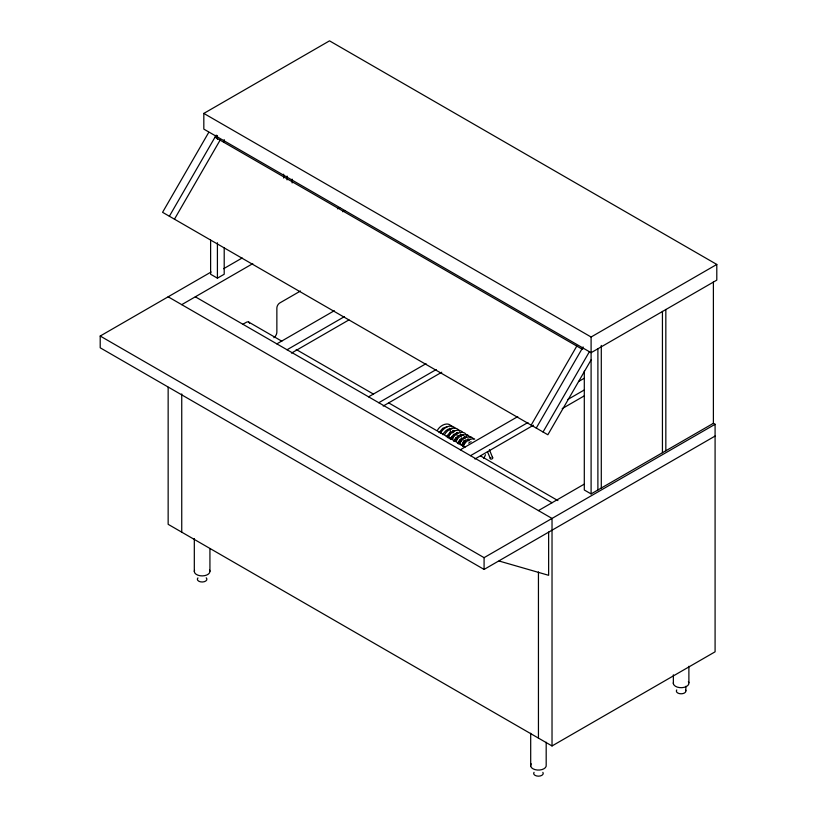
<?xml version="1.0" encoding="UTF-8"?>
<svg xmlns="http://www.w3.org/2000/svg" width="817" height="817" viewBox="0 0 817 817"><rect width="100%" height="100%" fill="white"/><g stroke="black" fill="none" stroke-linecap="round" stroke-linejoin="round"><path stroke-width="1.23" d="M450.341 431.56L449.401 435.9M452.792 432.908L452.873 430.447M456.519 435.012L456.601 432.53M457.786 435.747L456.366 441.251M461.544 437.871L460.114 443.406M465.312 440.006L464.342 444.468M453.956 434.715L452.638 439.097M463.811 440.598L462.453 444.54M455.947 437.636L454.293 441.446M459.705 439.781L458.041 443.611M485.492 454.722L483.868 458.46M451.781 436.809L450.586 439.291M448.4 437.983L448.942 436.962M463.31 446.623L463.872 445.571M208.723 132.395L162.573 212.318L547.86 434.767L591.099 359.878M169.364 216.25L216.209 135.111M174.46 219.191L220.1 140.136M531.162 425.126L576.802 346.071M536.258 428.067L583.103 346.939M543.05 431.989L589.2 352.066M439.066 432.591L442.783 428.241L447.44 426.576M440.424 433.378C442.804 428.414 450.708 422.767 455.243 428.333M442.671 434.675C444.795 431.213 448.349 427.74 451.842 428.792M446.296 436.778L450.075 432.356L454.814 430.671M447.747 437.636C450.177 432.663 457.847 427.015 462.626 432.316L464.73 433.03L466.905 435.318M449.963 438.913L453.762 434.45L457.745 432.704M453.67 441.068C455.845 437.534 459.46 433.98 463.035 435.032M457.418 443.233L461.227 438.77L466.007 437.044M458.919 444.111L462.34 439.791L465.629 437.503M461.176 445.398C463.596 441.68 466.946 438.372 470.439 439.413M462.667 446.276C465.077 442.201 469.601 437.779 474.748 439.107M437.534 430.14C440.046 425.259 448.604 420.837 452.046 427.107M444.805 434.338C447.359 429.405 456.029 424.881 459.522 431.253M452.179 438.606C454.528 435.226 458.245 431.876 462.667 432.336M455.906 440.772L458.603 437.616L461.901 435.318M468.662 443.161L469.53 442.538M203.821 113.42L329.517 40.85L716.795 264.442L716.795 280.129L591.099 352.699L203.821 129.106L203.821 113.42L591.099 337.012L716.795 264.442M715.089 436.064L484.083 569.429L100.205 347.797L100.205 336.032L211.123 272M223.603 268.722L242.159 257.998M210.612 240.106L210.612 274.246L217.414 278.168L224.205 274.246L224.205 247.582M337.503 208.835L339.709 207.569M181.742 304.649L252.78 263.636M342.711 211.715L344.805 210.51M242.884 324.267L246.285 322.307A4.8 2.778 -60 0 1 249.563 323.318M300.482 291.015L279.812 302.944A4.177 2.41 -60 0 0 276.861 308.06L276.861 332.111A4.8 2.778 -60 0 1 273.909 337.707M276.861 343.875L334.306 310.715M287.053 349.758L344.498 316.598M291.475 353.097L348.92 319.927M368.579 396.837L426.035 363.667M378.771 402.72L436.227 369.55M383.193 406.049L441.742 372.246M460.308 449.789L517.753 416.619M578.518 381.539L584.043 378.353M470.5 455.672L527.945 422.501M567.713 399.544L584.288 389.975M474.922 459.011L533.47 425.197M562.198 408.623L584.288 395.857M538.444 510.594L584.063 484.246M584.298 371.122L584.298 489.996L591.099 493.917L713.394 423.308L715.089 424.289L715.089 651.813L552.026 745.952L168.149 524.32L168.149 387.258M100.205 336.032L484.083 557.664L715.089 424.289M462.81 434.94L467.344 434.705L470.623 437.483M466.548 437.126L471.062 436.901L473.789 438.811M461.738 435.39L462.994 434.858M465.465 437.575L466.721 437.044M471.123 441.742L470.418 442.038M499.105 561.024L548.636 575.311L548.636 532.061M215.004 137.195L582.684 349.472M248.685 322.061L281.814 341.189M296.173 349.482L373.481 394.111M388.943 403.036L465.139 447.032M480.6 455.957L557.899 500.586M195.324 296.806L552.026 502.741M168.149 296.806L552.026 518.438L552.026 745.952M460.614 433.96L461.442 436.053M453.547 430.467L453.946 431.876M489.403 449.687L492.743 457.969A1.266 0.868 -22.4 0 1 491.752 459.011L491.436 459.083A1.266 0.868 -22.4 0 1 490.343 458.582L487.473 451.73M464.669 436.533L465.169 437.983M457.152 432.326L457.653 433.756M449.718 428.2L450.32 430.549M468.713 439.475L469.029 441.109M490.292 458.562L490.271 458.327A1.266 0.868 -22.4 0 1 490.68 457.612M467.875 438.913L467.886 440.149M464.127 436.768L464.148 437.994M460.359 434.634L460.38 435.859M713.394 281.865L713.394 423.308M688.884 666.264L688.884 682.716M685.871 686.26L685.871 690.743M673.361 674.811L673.361 683.666M665.835 309.449L665.835 450.77M662.434 311.41L662.434 452.73M601.292 345.438L601.292 488.035M597.891 348.675L597.891 489.996M591.099 337.012L591.099 493.917M546.185 742.234L546.185 765.008A7.802 4.504 0 0 1 537.372 770.033A7.802 4.504 0 0 1 531.244 763.813M538.444 571.971L538.444 738.108M530.693 733.227L530.693 766.132M484.083 557.664L484.083 569.429M292.149 179.137L292.149 182.947M287.053 176.064L287.053 179.883M283.652 174.205L283.652 178.024M224.205 139.625L224.205 142.168M217.414 135.499L217.414 139.196M217.414 242.761L217.414 278.168M209.928 548.524L209.928 571.297M194.313 538.597L194.313 571.491M181.742 393.927L181.742 532.173M688.404 681.572A7.802 4.504 0 0 1 681.94 687.669A7.802 4.504 0 0 1 673.412 682.491M209.622 570.133A7.802 4.504 0 0 1 202.299 575.903A7.802 4.504 0 0 1 194.538 570.327M542.866 772.371A4.779 2.757 0 0 1 538.413 776.17A4.779 2.757 0 0 1 534.042 772.341M685.586 690.048A4.779 2.757 0 0 1 681 693.796A4.779 2.757 0 0 1 676.752 689.916M206.211 577.813A4.779 2.757 0 0 1 202.228 582A4.779 2.757 0 0 1 197.928 577.915M492.161 457.254A1.266 0.868 -22.4 0 1 492.671 457.714"/></g></svg>
